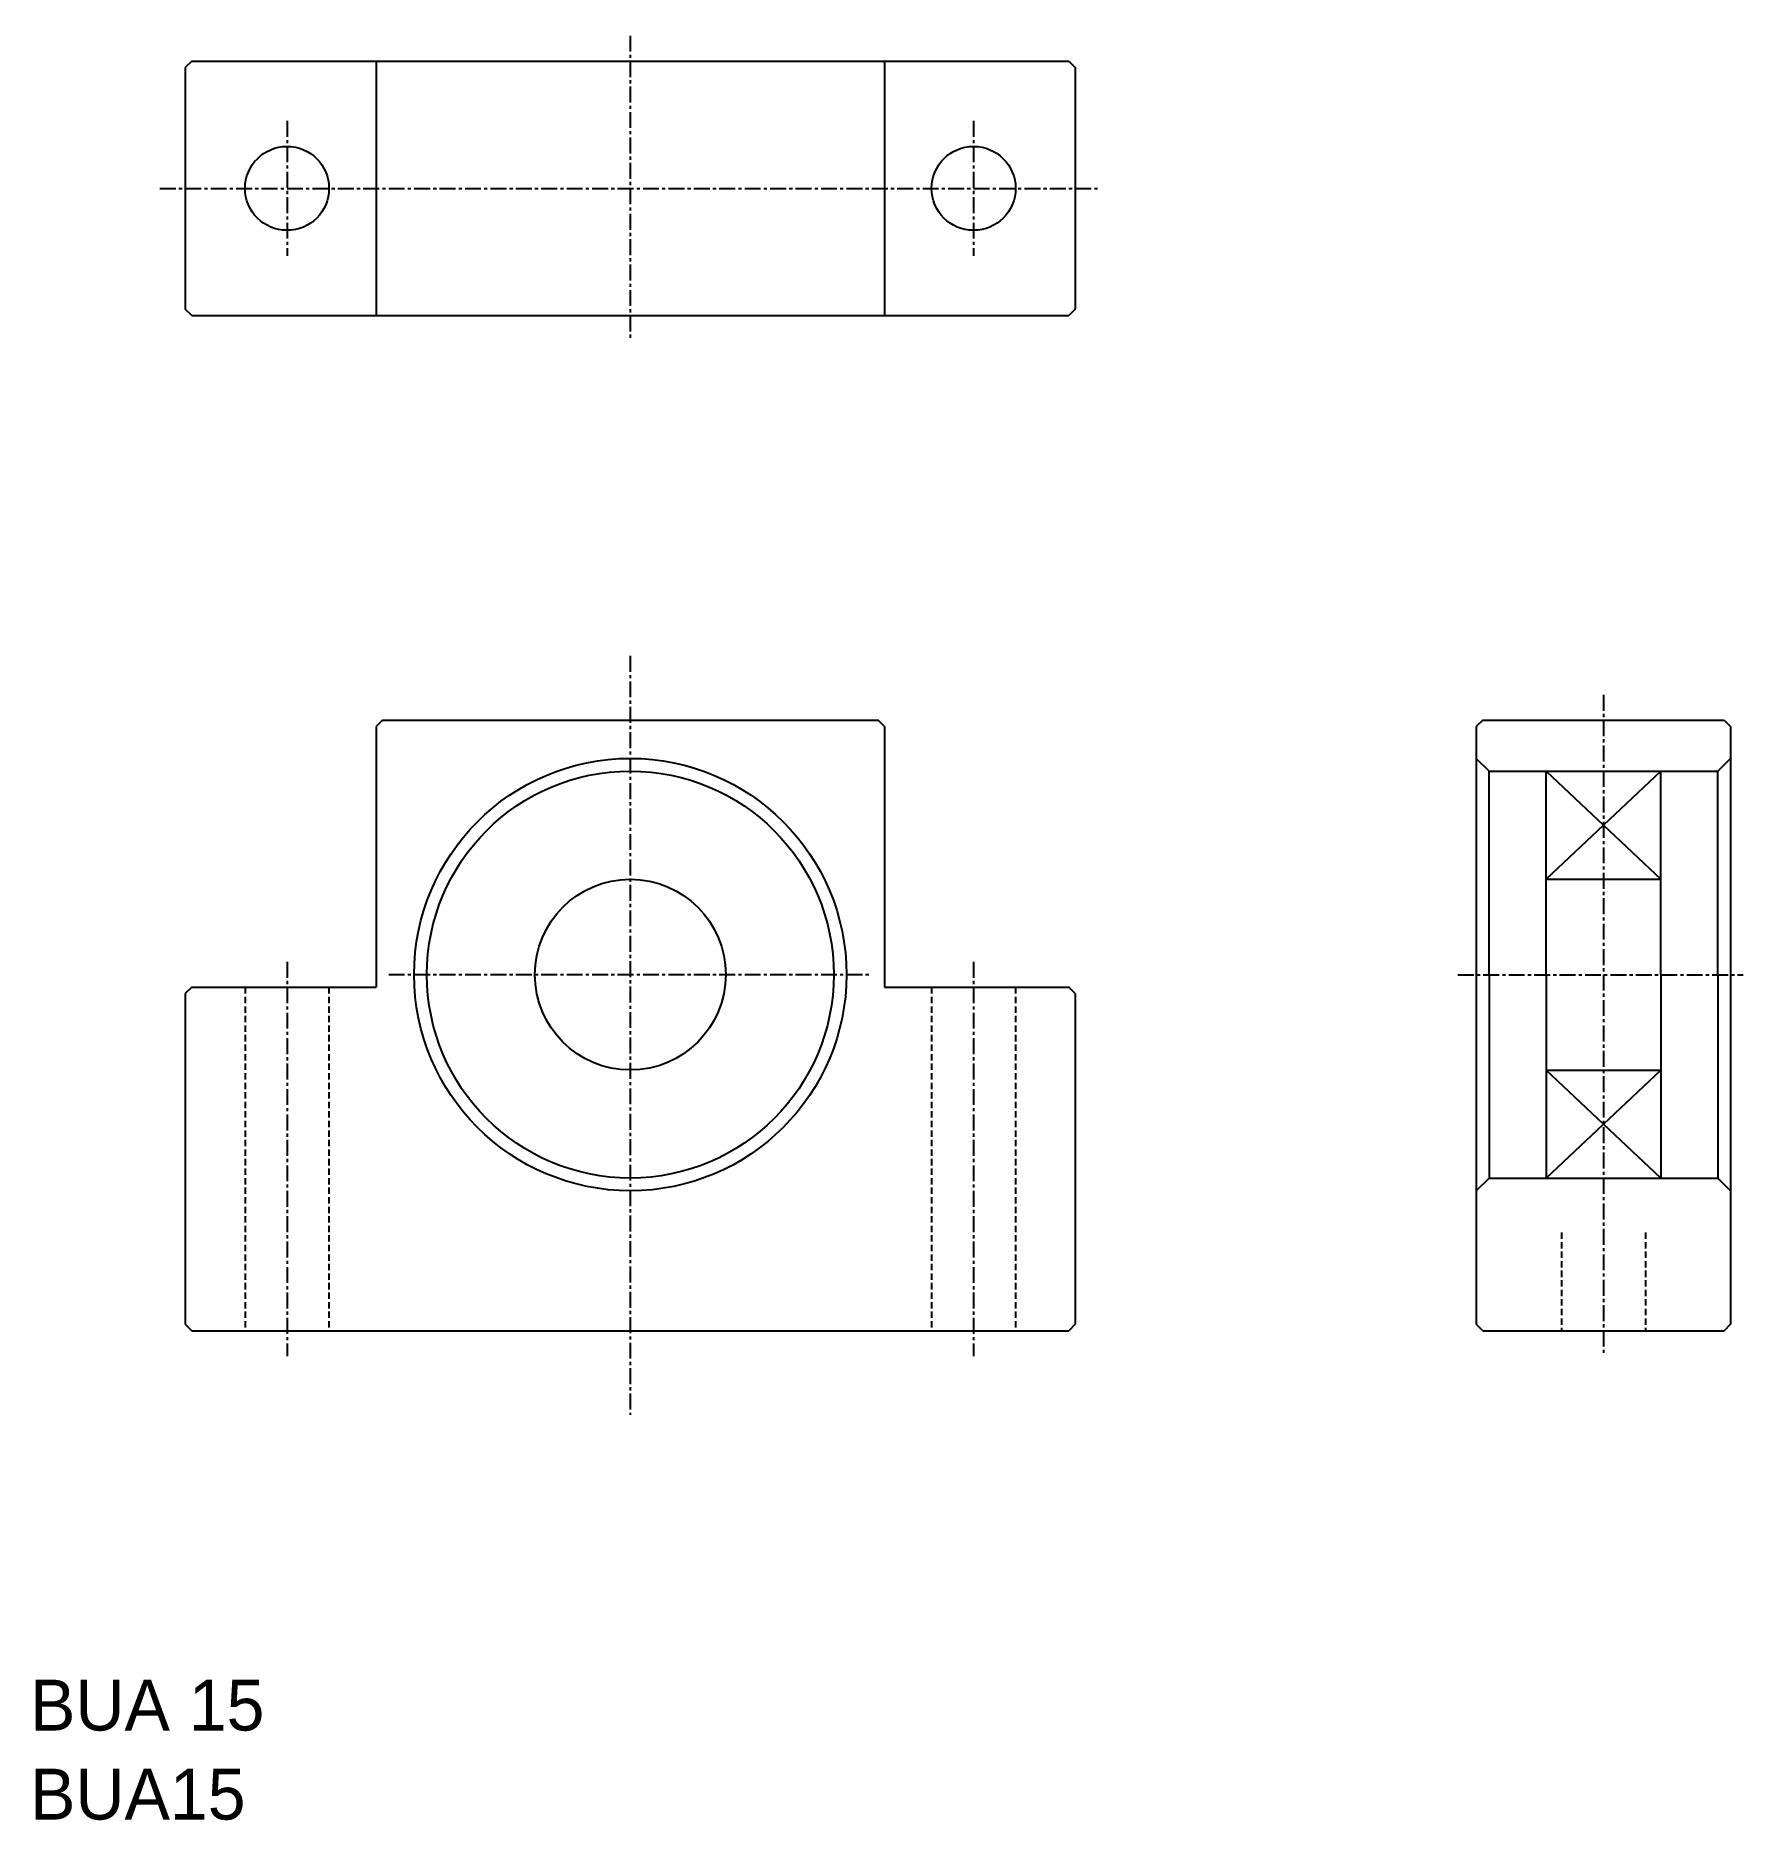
# Model space of a CAD drawing. Extents: x -2 to 132, y 53 to 193.
import ezdxf

# ---------------------------------------------------------------- set-up
doc = ezdxf.new("R2010")
doc.units = 0
doc.linetypes.add('CENTER', pattern=[2, 1.25, -0.25, 0.25, -0.25])
doc.linetypes.add('DASHED', pattern=[0.75, 0.5, -0.25])
doc.layers.get('0').update_dxf_attribs({"linetype": 'CONTINUOUS'})
doc.layers.add('CENTER', color=1, linetype='CENTER')

msp = doc.modelspace()

# ---------------------------------------------------------------- linework, layer by layer
at = {"color": 7, "linetype": 'CONTINUOUS'}
for p, q in [((10.32, 191.13), (9.82, 190.63)), ((10.32, 191.13), (79.32, 191.13)), ((24.82, 191.13), (24.82, 171.13)), ((64.82, 191.13), (64.82, 171.13)), ((79.32, 191.13), (79.82, 190.63)), ((9.82, 190.63), (9.82, 171.63)), ((79.82, 190.63), (79.82, 171.63)), ((10.32, 171.13), (9.82, 171.63)), ((79.82, 171.63), (79.32, 171.13)), ((10.32, 171.13), (79.32, 171.13)), ((25.32, 139.31), (24.82, 138.81)), ((25.32, 139.31), (64.32, 139.31)), ((64.82, 138.81), (64.32, 139.31)), ((111.86, 139.31), (111.36, 138.81)), ((111.86, 139.31), (130.86, 139.31)), ((130.86, 139.31), (131.36, 138.81)), ((24.82, 138.81), (24.82, 118.31)), ((64.82, 138.81), (64.82, 118.31)), ((111.36, 138.81), (111.36, 91.81)), ((131.36, 138.81), (131.36, 91.81)), ((111.36, 136.3), (112.36, 135.3)), ((130.36, 135.3), (131.36, 136.3)), ((112.36, 135.3), (130.36, 135.3)), ((112.36, 119.3), (112.36, 135.3)), ((116.86, 119.3), (116.86, 135.3)), ((125.86, 119.3), (125.86, 135.3)), ((130.36, 119.3), (130.36, 135.3)), ((116.86, 126.81), (125.86, 126.81)), ((112.36, 119.3), (112.36, 103.3)), ((116.86, 119.3), (116.86, 103.3)), ((125.86, 119.3), (125.86, 103.3)), ((130.36, 119.3), (130.36, 103.3)), ((10.32, 118.31), (9.82, 117.81)), ((10.32, 118.31), (24.82, 118.31)), ((64.82, 118.31), (79.32, 118.31)), ((79.82, 117.81), (79.32, 118.31)), ((9.82, 117.81), (9.82, 91.81)), ((79.82, 117.81), (79.82, 91.81)), ((116.86, 111.8), (125.86, 111.8)), ((111.36, 102.31), (112.36, 103.3)), ((112.36, 103.3), (130.36, 103.3)), ((130.36, 103.3), (131.36, 102.31)), ((9.82, 91.81), (10.32, 91.31)), ((10.32, 91.31), (79.32, 91.31)), ((79.82, 91.81), (79.32, 91.31)), ((111.86, 91.31), (111.36, 91.81)), ((111.86, 91.31), (130.86, 91.31)), ((131.36, 91.81), (130.86, 91.31))]:
    msp.add_line(p, q, dxfattribs=at)
at = {"color": 3, "linetype": 'CONTINUOUS'}
for p, q in [((116.86, 135.3), (125.86, 126.81)), ((125.86, 135.3), (116.86, 126.81)), ((116.86, 103.3), (125.86, 111.8)), ((125.86, 103.3), (116.86, 111.8))]:
    msp.add_line(p, q, dxfattribs=at)
at = {"color": 3, "linetype": 'DASHED'}
for p, q in [((14.52, 118.31), (14.52, 91.31)), ((21.12, 118.31), (21.12, 91.31)), ((68.52, 118.31), (68.52, 91.31)), ((75.12, 118.31), (75.12, 91.31)), ((118.06, 99.03), (118.06, 91.31)), ((124.66, 99.03), (124.66, 91.31))]:
    msp.add_line(p, q, dxfattribs=at)
at = {"color": 7, "linetype": 'CONTINUOUS'}
for centre, radius in [((17.82, 181.13), 3.3), ((71.82, 181.13), 3.3), ((44.82, 119.31), 17), ((44.82, 119.31), 16), ((44.82, 119.31), 7.5)]:
    msp.add_circle(centre, radius, dxfattribs=at)
at = {"layer": 'CENTER', "color": 1, "linetype": 'CENTER'}
for p, q in [((44.82, 193.13), (44.82, 169.13)), ((17.82, 186.43), (17.82, 175.83)), ((71.82, 186.43), (71.82, 175.83)), ((7.82, 181.13), (81.82, 181.13)), ((44.82, 144.36), (44.82, 84.7)), ((121.36, 141.31), (121.36, 89.31)), ((17.82, 120.31), (17.82, 89.31)), ((25.82, 119.31), (63.82, 119.31)), ((71.82, 120.31), (71.82, 89.31)), ((109.91, 119.3), (132.36, 119.3))]:
    msp.add_line(p, q, dxfattribs=at)

# ---------------------------------------------------------------- texts
at = {"color": 7, "linetype": 'CONTINUOUS'}
for s, p in [('BUA 15', (-2.39, 59.87)), ('BUA15', (-2.39, 52.87))]:
    msp.add_text(s, height=4, dxfattribs=at).set_placement(p)

doc.saveas('drawing.dxf')
